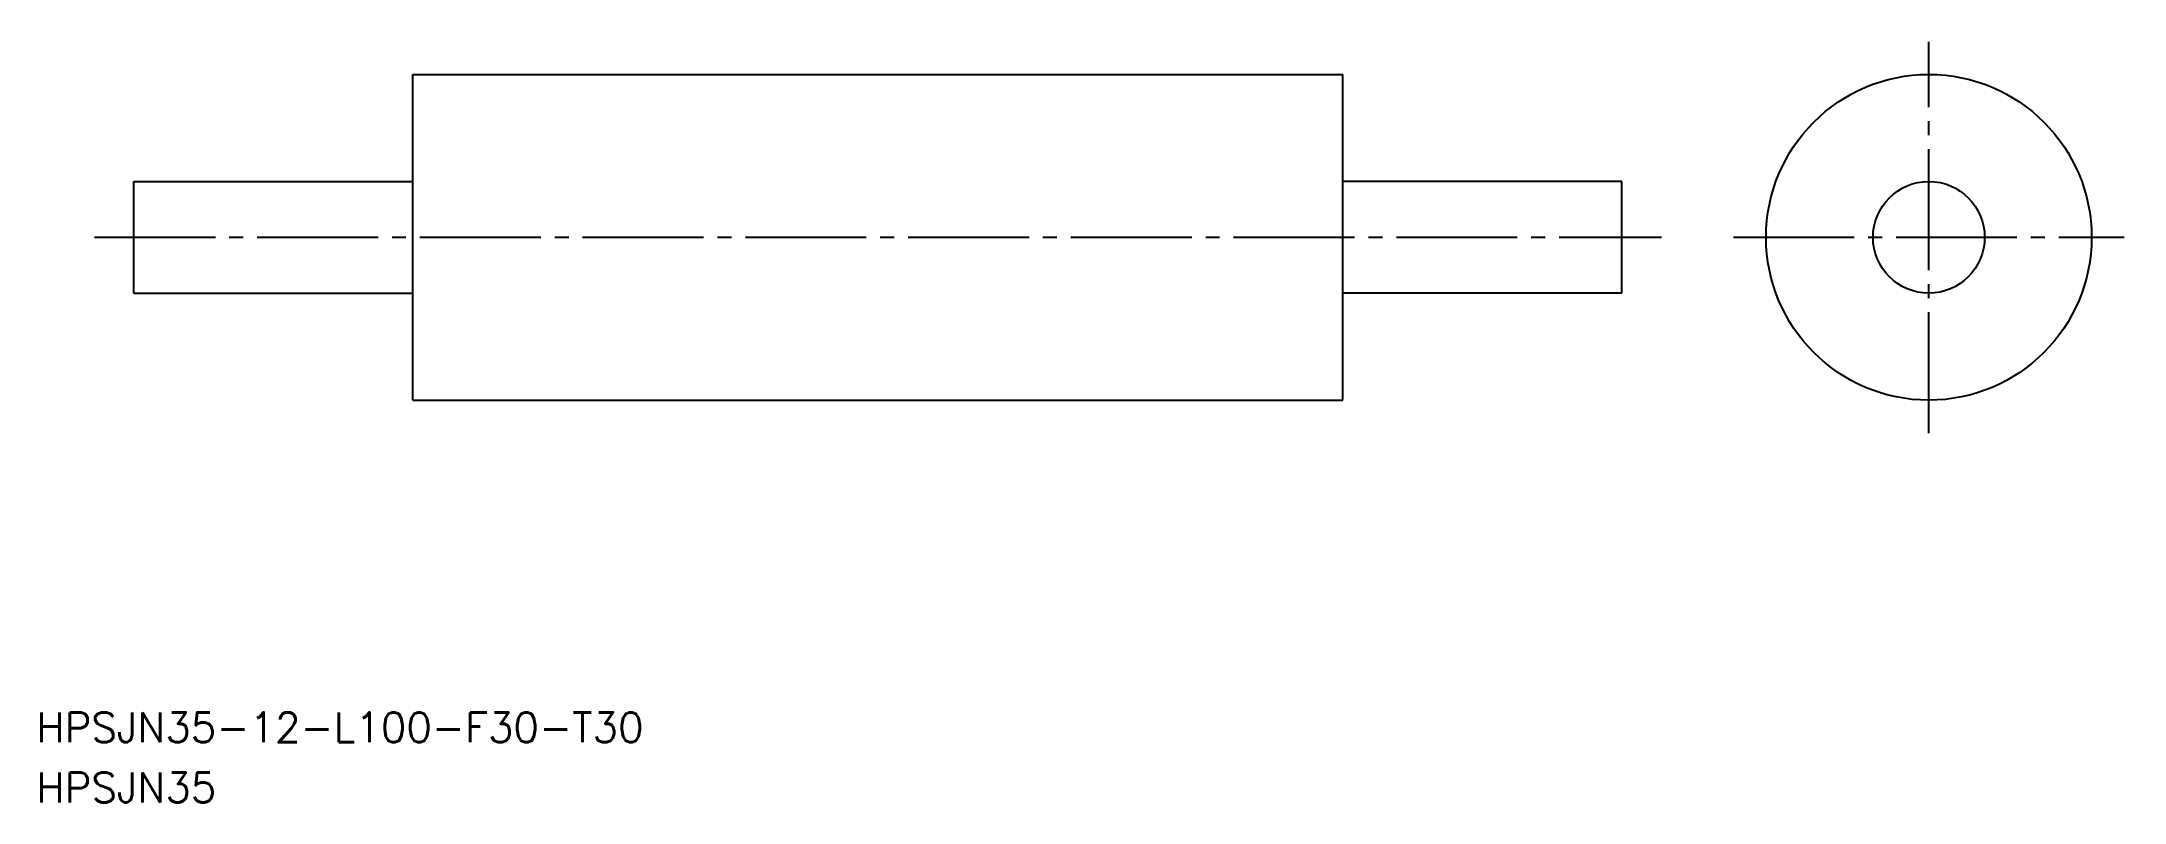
# Model space of a CAD drawing. Extents: x 51 to 275, y 137 to 219.
import ezdxf

# ---------------------------------------------------------------- set-up
doc = ezdxf.new("R2010")
doc.units = 0
doc.linetypes.add('CENTER', pattern=[17.5, 13, -1.5, 1.5, -1.5])
doc.layers.get('0').update_dxf_attribs({"linetype": 'CONTINUOUS'})
doc.layers.add('CENTER', color=1, linetype='CENTER')
doc.styles.get("Standard").update_dxf_attribs({"font": 'txt.shx', "bigfont": '@extfont2.shx'})

msp = doc.modelspace()

# ---------------------------------------------------------------- linework, layer by layer
at = {"color": 7, "linetype": 'CONTINUOUS'}
for p, q in [((90.79, 180.43), (90.79, 215.43)), ((90.79, 215.43), (190.79, 215.43)), ((190.79, 180.43), (190.79, 215.43)), ((60.79, 203.93), (90.79, 203.93)), ((60.79, 191.93), (60.79, 203.93)), ((220.79, 203.93), (190.79, 203.93)), ((220.79, 191.93), (220.79, 203.93)), ((60.79, 191.93), (90.79, 191.93)), ((220.79, 191.93), (190.79, 191.93)), ((90.79, 180.43), (190.79, 180.43))]:
    msp.add_line(p, q, dxfattribs=at)
for radius in [17.5, 6]:
    msp.add_circle((253.8, 197.93), radius, dxfattribs=at)
at = {"layer": 'CENTER', "color": 1, "linetype": 'CENTER'}
for p, q in [((253.8, 176.9), (253.8, 218.95)), ((56.54, 197.93), (225.04, 197.93)), ((232.78, 197.93), (274.82, 197.93))]:
    msp.add_line(p, q, dxfattribs=at)

# ---------------------------------------------------------------- texts
at = {"color": 7, "linetype": 'CONTINUOUS'}
for s, p in [('HPSJN35-12-L100-F30-T30', (50.31, 143.68)), ('HPSJN35', (50.31, 137.22))]:
    msp.add_text(s, height=3.2, dxfattribs=at).set_placement(p)

doc.saveas('drawing.dxf')
